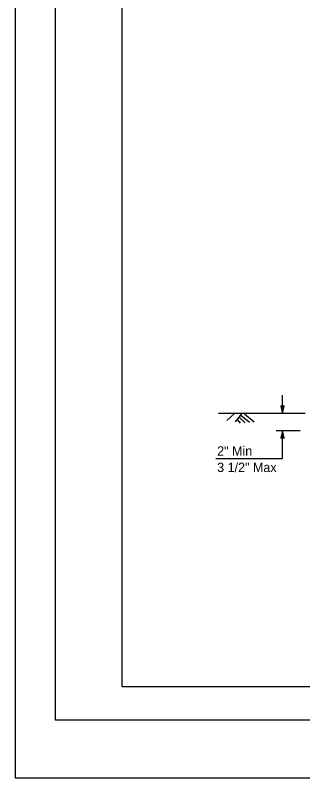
# Model space of a CAD drawing. Extents: x -893 to 867, y -474 to 712.
# Drawn here: x -893 to -679, y -474 to 96 of the extents above; entities that cross this region are included whole.
import ezdxf

# ---------------------------------------------------------------- set-up
doc = ezdxf.new("R2010")
doc.units = 0
for name, color, linetype in [('border_PLOTTING-ELEMENTS', 7, 'Continuous'), ('border_rw_22x34_Cut_Lines', 7, 'Continuous'), ('border_SHEET', 7, 'Continuous'), ('rd_PROFILE-OG', 7, 'Continuous'), ('tcd_RAILING-anno', 7, 'Continuous')]:
    doc.layers.add(name, color=color, linetype=linetype)

msp = doc.modelspace()

# ---------------------------------------------------------------- linework, layer by layer
at = {"layer": 'border_PLOTTING-ELEMENTS'}
for points in [[(-893.46, -474.04), (866.54, -474.04), (866.54, 711.96), (-893.46, 711.96)], [(-863.46, 668.96), (836.54, 668.96), (836.54, -431.04), (-863.46, -431.04)]]:
    msp.add_lwpolyline(points, close=True, dxfattribs=at)
at = {"layer": 'border_rw_22x34_Cut_Lines'}
msp.add_lwpolyline([(-863.46, 668.96), (836.54, 668.96), (836.54, -431.04), (-863.46, -431.04)], close=True, dxfattribs=at)
at = {"layer": 'border_SHEET'}
for p, q in [((-813.46, -406.05), (-813.46, 643.95)), ((811.54, -406.05), (-813.46, -406.05))]:
    msp.add_line(p, q, dxfattribs=at)
at = {"layer": 'rd_PROFILE-OG'}
for p, q in [((-676.67, -202.01), (-741.47, -202.01)), ((-729.72, -202.18), (-735.42, -207.25)), ((-724.32, -202.21), (-729.02, -208.2)), ((-725.96, -204.76), (-721.56, -208.77)), ((-724.78, -203.11), (-718.34, -208.42)), ((-722.12, -202.24), (-714.91, -208.17)), ((-727.52, -206.48), (-725.46, -209.01))]:
    msp.add_line(p, q, dxfattribs=at)
at = {"layer": 'tcd_RAILING-anno'}
for p, q in [((-693.67, -202.01), (-693.67, -188.21)), ((-698.5, -214.51), (-680.43, -214.51)), ((-693.67, -235.49), (-693.67, -214.51)), ((-743.5, -235.49), (-693.67, -235.49))]:
    msp.add_line(p, q, dxfattribs=at)
for points in [[(-694.99, -196.11), (-693.67, -202.01), (-692.36, -196.11), (-692.71, -196.32), (-693.67, -200.64), (-694.64, -196.31), (-694.29, -196.52), (-693.67, -199.29), (-693.06, -196.53), (-693.41, -196.74), (-693.68, -197.93), (-693.94, -196.73), (-693.67, -196.89), (-692.36, -196.11), (-693.67, -196.89)], [(-692.35, -220.42), (-693.67, -214.51), (-694.98, -220.42), (-694.63, -220.21), (-693.68, -215.88), (-692.7, -220.21), (-693.05, -220), (-693.67, -217.23), (-694.28, -220), (-693.93, -219.79), (-693.67, -218.59), (-693.4, -219.79), (-693.67, -219.63), (-694.98, -220.42), (-693.67, -219.63)]]:
    msp.add_lwpolyline(points, close=True, dxfattribs=at)

# ---------------------------------------------------------------- texts
for s, p in [('2" Min', (-742.53, -233.41)), ('3 1/2" Max', (-742.53, -245.66))]:
    msp.add_text(s, height=7, dxfattribs=at).set_placement(p)

doc.saveas('drawing.dxf')
